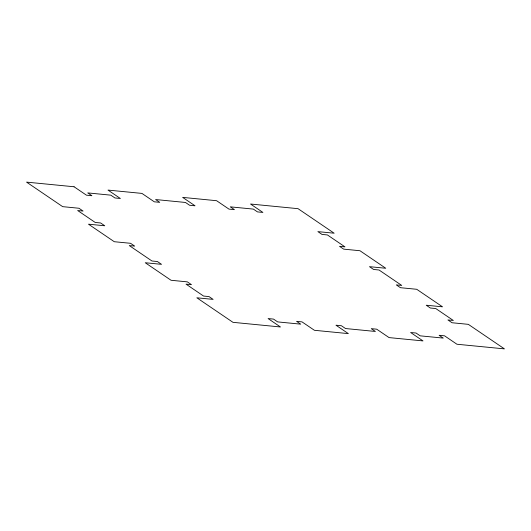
<?xml version="1.0" encoding="UTF-8"?>
<svg xmlns="http://www.w3.org/2000/svg" width="531" height="531" viewBox="0 0 531 531"><rect width="100%" height="100%" fill="white"/><g stroke="black" fill="none" stroke-linecap="round" stroke-linejoin="round"><path stroke-width="0.8" d="M74.061 186.766L26.55 182.12L62.671 206.652L78.96 208.252L83.088 211.053L77.659 210.522L95.208 222.443L100.638 222.974L104.766 225.775L88.478 224.182L114.278 241.711L130.566 243.304L134.695 246.105L129.265 245.574L151.972 261L157.402 261.531L161.53 264.332L145.242 262.739L171.042 280.268L187.33 281.861L191.459 284.662L186.029 284.131L203.572 296.052L209.002 296.583L213.13 299.384L196.842 297.791L232.97 322.33L280.474 326.977L268.089 318.567L273.518 319.098L277.647 321.899L300.725 324.156L296.597 321.355L302.026 321.886L314.412 330.295L348.349 333.614L335.964 325.204L341.393 325.735L345.522 328.536L375.384 331.457L371.255 328.656L376.685 329.187L389.07 337.597L423.008 340.915L410.622 332.506L416.052 333.037L420.18 335.838L443.252 338.094L439.124 335.293L444.553 335.824L456.939 344.234L504.45 348.88L468.329 324.348L452.04 322.748L447.912 319.947L453.341 320.478L435.792 308.557L430.362 308.026L426.234 305.225L442.522 306.818L416.722 289.289L400.434 287.696L396.305 284.895L401.735 285.426L379.028 270L373.598 269.469L369.47 266.668L385.758 268.261L359.958 250.732L343.67 249.139L339.541 246.338L344.971 246.869L327.428 234.948L321.998 234.417L317.87 231.616L334.158 233.209L298.03 208.67L250.526 204.023L262.911 212.433L257.482 211.902L253.353 209.101L230.275 206.844L234.403 209.645L228.974 209.114L216.588 200.705L182.651 197.386L195.036 205.796L189.607 205.265L185.478 202.464L155.616 199.543L159.745 202.344L154.315 201.813L141.93 193.403L107.992 190.085L120.378 198.494L114.948 197.963L110.82 195.162L87.748 192.906L91.876 195.707L86.447 195.176L74.061 186.766"/></g></svg>
